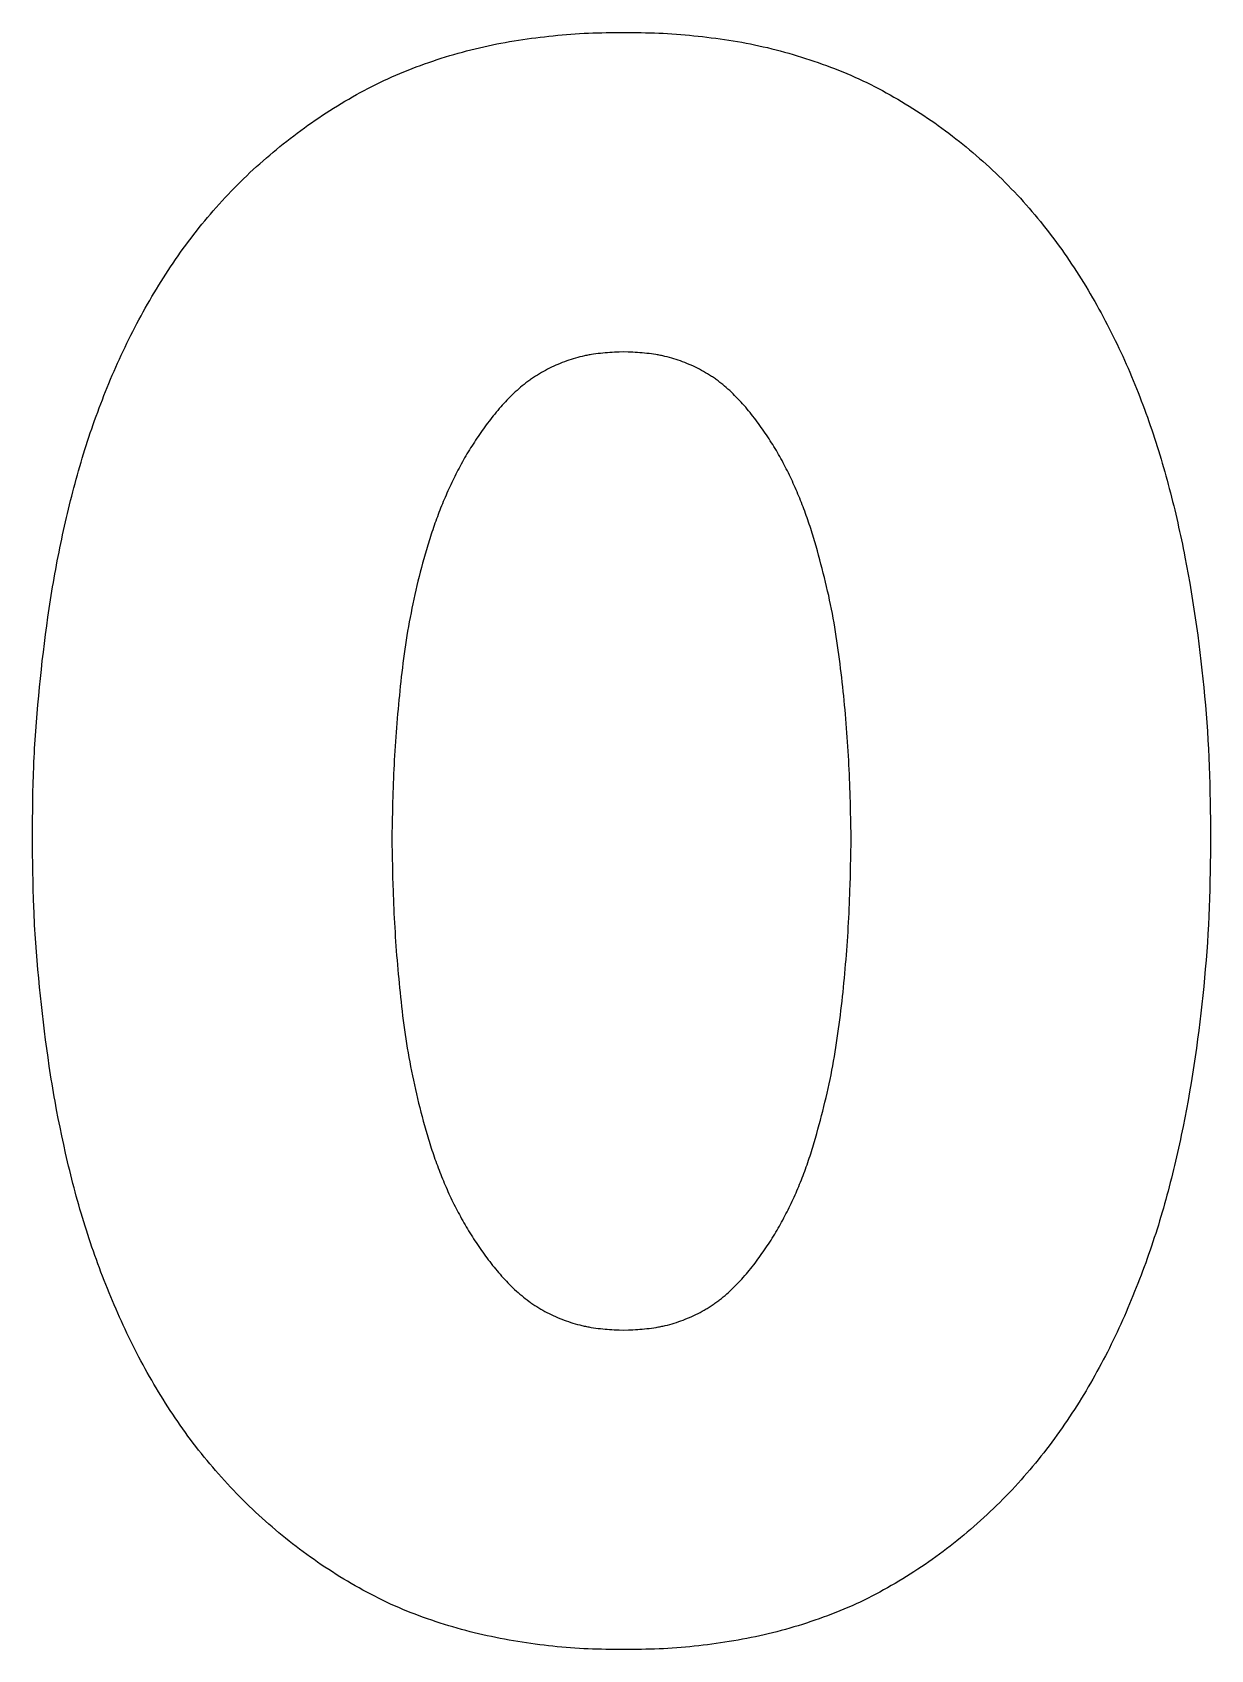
# Model space of a CAD drawing. Extents: x 4 to 389, y 10 to 269.
# Drawn here: x 148.64 to 152.52, y 203.7 to 209.03 of the extents above; entities that cross this region are included whole.
import ezdxf

# ---------------------------------------------------------------- set-up
doc = ezdxf.new("R2010")
doc.units = 0
doc.layers.add('ENGRAVE', color=5, linetype='CONTINUOUS')

msp = doc.modelspace()

# ---------------------------------------------------------------- linework, layer by layer
at = {"layer": 'ENGRAVE'}
for points in [[(150.5893, 203.7005), (150.5601, 203.7009), (150.5309, 203.7013), (150.5163, 203.7016), (150.5017, 203.702), (150.4871, 203.7025), (150.4726, 203.703), (150.458, 203.7037), (150.4434, 203.7045), (150.4288, 203.7054), (150.4143, 203.7064), (150.3997, 203.7076), (150.3852, 203.7088), (150.3706, 203.7102), (150.3561, 203.7117), (150.3416, 203.7133), (150.3271, 203.715), (150.3126, 203.7168), (150.2981, 203.7187), (150.2837, 203.7207), (150.2692, 203.7229), (150.2548, 203.7251), (150.2404, 203.7274), (150.226, 203.7298), (150.2116, 203.7323), (150.1972, 203.7349), (150.1829, 203.7376), (150.1686, 203.7404), (150.1543, 203.7433), (150.14, 203.7463), (150.1257, 203.7495), (150.1115, 203.7527), (150.0973, 203.7561), (150.0831, 203.7597), (150.069, 203.7634), (150.0549, 203.7672), (150.0409, 203.7711), (150.0268, 203.7752), (150.0128, 203.7794), (149.9989, 203.7837), (149.985, 203.7881), (149.9711, 203.7926), (149.9572, 203.7972), (149.9434, 203.802), (149.9297, 203.8068), (149.9159, 203.8118), (149.9023, 203.817), (149.8887, 203.8222), (149.8751, 203.8277), (149.8616, 203.8333), (149.8482, 203.839), (149.8348, 203.8449), (149.8215, 203.8509), (149.8083, 203.857), (149.7951, 203.8633), (149.782, 203.8697), (149.769, 203.8763), (149.756, 203.883), (149.7431, 203.8898), (149.7302, 203.8968), (149.7175, 203.9038), (149.7047, 203.911), (149.6921, 203.9183), (149.6795, 203.9257), (149.667, 203.9332), (149.6545, 203.9408), (149.6421, 203.9486), (149.6298, 203.9564), (149.6175, 203.9643), (149.6053, 203.9724), (149.5932, 203.9805), (149.5812, 203.9888), (149.5692, 203.9971), (149.5572, 204.0055), (149.5454, 204.0141), (149.5336, 204.0227), (149.5219, 204.0315), (149.5103, 204.0403), (149.4987, 204.0492), (149.4872, 204.0583), (149.4758, 204.0674), (149.4645, 204.0766), (149.4533, 204.0859), (149.4421, 204.0953), (149.431, 204.1048), (149.4199, 204.1144), (149.409, 204.124), (149.3981, 204.1338), (149.3873, 204.1436), (149.3766, 204.1536), (149.366, 204.1636), (149.3555, 204.1737), (149.345, 204.1839), (149.3346, 204.1941), (149.3243, 204.2045), (149.3141, 204.2149), (149.3039, 204.2255), (149.2939, 204.2361), (149.2839, 204.2467), (149.2741, 204.2575), (149.2643, 204.2683), (149.2546, 204.2793), (149.245, 204.2903), (149.2354, 204.3013), (149.226, 204.3125), (149.2167, 204.3237), (149.2074, 204.335), (149.1983, 204.3464), (149.1892, 204.3579), (149.1803, 204.3694), (149.1714, 204.381), (149.1626, 204.3927), (149.154, 204.4044), (149.1454, 204.4162), (149.1369, 204.4281), (149.1285, 204.4401), (149.1201, 204.4521), (149.1119, 204.4641), (149.1038, 204.4763), (149.0957, 204.4884), (149.0878, 204.5007), (149.0799, 204.513), (149.0721, 204.5254), (149.0644, 204.5378), (149.0568, 204.5502), (149.0493, 204.5628), (149.0419, 204.5753), (149.0345, 204.588), (149.0273, 204.6006), (149.0201, 204.6134), (149.013, 204.6261), (149.006, 204.6389), (148.9991, 204.6518), (148.9923, 204.6647), (148.9856, 204.6777), (148.9789, 204.6907), (148.9723, 204.7037), (148.9659, 204.7168), (148.9595, 204.7299), (148.9531, 204.7431), (148.9469, 204.7563), (148.9408, 204.7695), (148.9347, 204.7828), (148.9287, 204.7961), (148.9227, 204.8095), (148.9169, 204.8228), (148.9111, 204.8362), (148.9054, 204.8497), (148.8998, 204.8632), (148.8942, 204.8767), (148.8887, 204.8902), (148.8833, 204.9038), (148.8779, 204.9173), (148.8727, 204.9309), (148.8674, 204.9446), (148.8623, 204.9583), (148.8572, 204.9719), (148.8522, 204.9857), (148.8473, 204.9994), (148.8424, 205.0132), (148.8376, 205.027), (148.8329, 205.0408), (148.8283, 205.0546), (148.8237, 205.0685), (148.8192, 205.0824), (148.8148, 205.0963), (148.8105, 205.1102), (148.8062, 205.1242), (148.802, 205.1382), (148.7979, 205.1522), (148.7939, 205.1662), (148.79, 205.1803), (148.7861, 205.1944), (148.7823, 205.2085), (148.7786, 205.2226), (148.7749, 205.2367), (148.7713, 205.2509), (148.7678, 205.265), (148.7643, 205.2792), (148.7609, 205.2934), (148.7575, 205.3076), (148.7542, 205.3218), (148.751, 205.3361), (148.7446, 205.3646), (148.7385, 205.3932), (148.7326, 205.4218), (148.7269, 205.4504), (148.7214, 205.4791), (148.7187, 205.4934), (148.7161, 205.5078), (148.7135, 205.5222), (148.711, 205.5365), (148.7086, 205.5509), (148.7062, 205.5653), (148.7038, 205.5797), (148.7015, 205.5941), (148.6993, 205.6086), (148.6971, 205.623), (148.6929, 205.6519), (148.6888, 205.6808), (148.685, 205.7097), (148.6813, 205.7387), (148.6778, 205.7677), (148.6745, 205.7967), (148.6713, 205.8257), (148.6682, 205.8548), (148.6652, 205.8838), (148.6624, 205.9129), (148.6597, 205.942), (148.6572, 205.9711), (148.6548, 206.0002), (148.6527, 206.0293), (148.6507, 206.0584), (148.6498, 206.073), (148.6489, 206.0875), (148.6482, 206.1021), (148.6474, 206.1167), (148.6468, 206.1313), (148.6461, 206.1458), (148.6451, 206.175), (148.6442, 206.2042), (148.6435, 206.2334), (148.6429, 206.2626), (148.6424, 206.2918), (148.642, 206.321), (148.6413, 206.3794), (148.642, 206.4374), (148.6424, 206.4664), (148.6429, 206.4955), (148.6434, 206.5245), (148.6441, 206.5535), (148.645, 206.5825), (148.6461, 206.6115), (148.6467, 206.626), (148.6473, 206.6405), (148.6481, 206.655), (148.6489, 206.6694), (148.6497, 206.6839), (148.6506, 206.6984), (148.6525, 206.7274), (148.6547, 206.7563), (148.657, 206.7852), (148.6596, 206.8141), (148.6622, 206.843), (148.665, 206.8719), (148.668, 206.9008), (148.671, 206.9297), (148.6742, 206.9585), (148.6776, 206.9874), (148.681, 207.0162), (148.6847, 207.045), (148.6885, 207.0737), (148.6925, 207.1025), (148.6967, 207.1312), (148.6989, 207.1455), (148.7011, 207.1599), (148.7034, 207.1742), (148.7057, 207.1885), (148.7081, 207.2028), (148.7106, 207.2171), (148.7131, 207.2314), (148.7156, 207.2457), (148.7183, 207.26), (148.7209, 207.2743), (148.7236, 207.2885), (148.7264, 207.3028), (148.7292, 207.317), (148.7321, 207.3312), (148.7351, 207.3454), (148.7381, 207.3596), (148.7411, 207.3738), (148.7442, 207.388), (148.7473, 207.4022), (148.7505, 207.4163), (148.7538, 207.4305), (148.7571, 207.4446), (148.7604, 207.4587), (148.7639, 207.4728), (148.7674, 207.4869), (148.7709, 207.501), (148.7745, 207.5151), (148.7782, 207.5291), (148.7819, 207.5431), (148.7857, 207.5571), (148.7896, 207.5711), (148.7935, 207.5851), (148.7975, 207.599), (148.8016, 207.613), (148.8058, 207.6269), (148.81, 207.6407), (148.8143, 207.6546), (148.8187, 207.6684), (148.8231, 207.6822), (148.8277, 207.696), (148.8323, 207.7098), (148.837, 207.7235), (148.8417, 207.7372), (148.8466, 207.7509), (148.8515, 207.7646), (148.8565, 207.7782), (148.8615, 207.7918), (148.8667, 207.8054), (148.8719, 207.8189), (148.8772, 207.8325), (148.8826, 207.8459), (148.888, 207.8594), (148.8935, 207.8728), (148.8991, 207.8862), (148.9048, 207.8996), (148.9106, 207.9129), (148.9164, 207.9262), (148.9223, 207.9394), (148.9283, 207.9527), (148.9344, 207.9658), (148.9405, 207.979), (148.9468, 207.9921), (148.9531, 208.0052), (148.9595, 208.0182), (148.9659, 208.0312), (148.9725, 208.0441), (148.9791, 208.057), (148.9858, 208.0699), (148.9926, 208.0827), (148.9995, 208.0955), (149.0065, 208.1083), (149.0135, 208.121), (149.0207, 208.1336), (149.0279, 208.1462), (149.0352, 208.1587), (149.0426, 208.1712), (149.05, 208.1837), (149.0576, 208.1961), (149.0653, 208.2084), (149.073, 208.2207), (149.0808, 208.2329), (149.0887, 208.2451), (149.0968, 208.2572), (149.1049, 208.2692), (149.1131, 208.2812), (149.1213, 208.2931), (149.1297, 208.305), (149.1382, 208.3168), (149.1468, 208.3285), (149.1554, 208.3401), (149.1642, 208.3517), (149.173, 208.3632), (149.1819, 208.3747), (149.191, 208.3861), (149.2001, 208.3974), (149.2093, 208.4086), (149.2186, 208.4197), (149.228, 208.4308), (149.2375, 208.4418), (149.2471, 208.4527), (149.2568, 208.4635), (149.2665, 208.4742), (149.2764, 208.4849), (149.2863, 208.4955), (149.2964, 208.506), (149.3065, 208.5164), (149.3167, 208.5267), (149.327, 208.537), (149.3373, 208.5471), (149.3478, 208.5572), (149.3583, 208.5672), (149.369, 208.5771), (149.3797, 208.5869), (149.3904, 208.5966), (149.4013, 208.6062), (149.4122, 208.6158), (149.4233, 208.6252), (149.4343, 208.6346), (149.4455, 208.6439), (149.4567, 208.6531), (149.4681, 208.6622), (149.4795, 208.6712), (149.4909, 208.6801), (149.5024, 208.6889), (149.514, 208.6976), (149.5257, 208.7063), (149.5374, 208.7148), (149.5492, 208.7233), (149.5611, 208.7316), (149.5731, 208.7399), (149.5851, 208.7481), (149.5971, 208.7561), (149.6093, 208.7641), (149.6215, 208.772), (149.6338, 208.7797), (149.6461, 208.7874), (149.6585, 208.7949), (149.6709, 208.8024), (149.6835, 208.8097), (149.6961, 208.817), (149.7087, 208.8241), (149.7214, 208.8311), (149.7342, 208.838), (149.747, 208.8447), (149.7599, 208.8514), (149.7729, 208.8579), (149.786, 208.8642), (149.7991, 208.8704), (149.8122, 208.8765), (149.8255, 208.8825), (149.8388, 208.8883), (149.8521, 208.8939), (149.8656, 208.8995), (149.879, 208.9049), (149.8925, 208.9102), (149.9061, 208.9154), (149.9197, 208.9204), (149.9333, 208.9254), (149.947, 208.9302), (149.9608, 208.9349), (149.9745, 208.9395), (149.9883, 208.944), (150.0022, 208.9483), (150.0161, 208.9526), (150.03, 208.9567), (150.0439, 208.9607), (150.0579, 208.9646), (150.0719, 208.9683), (150.086, 208.972), (150.1, 208.9755), (150.1142, 208.9789), (150.1283, 208.9821), (150.1425, 208.9853), (150.1567, 208.9883), (150.1709, 208.9911), (150.1851, 208.9939), (150.1994, 208.9965), (150.2137, 208.999), (150.228, 209.0014), (150.2423, 209.0037), (150.2567, 209.0059), (150.2711, 209.0079), (150.2854, 209.0099), (150.2998, 209.0117), (150.3142, 209.0135), (150.3286, 209.0152), (150.3431, 209.0168), (150.3575, 209.0183), (150.372, 209.0198), (150.3864, 209.0211), (150.4009, 209.0224), (150.4153, 209.0235), (150.4298, 209.0245), (150.4443, 209.0255), (150.4588, 209.0263), (150.4733, 209.0269), (150.4878, 209.0275), (150.5023, 209.028), (150.5168, 209.0283), (150.5313, 209.0286), (150.5603, 209.0291), (150.5893, 209.0294), (150.6183, 209.0291), (150.6472, 209.0286), (150.6617, 209.0283), (150.6761, 209.028), (150.6906, 209.0275), (150.7051, 209.0269), (150.7195, 209.0263), (150.734, 209.0255), (150.7484, 209.0246), (150.7628, 209.0235), (150.7773, 209.0224), (150.7917, 209.0212), (150.8061, 209.0198), (150.8205, 209.0184), (150.8349, 209.0169), (150.8493, 209.0153), (150.8636, 209.0136), (150.878, 209.0119), (150.8924, 209.01), (150.9067, 209.0081), (150.921, 209.006), (150.9353, 209.0039), (150.9496, 209.0016), (150.9639, 208.9992), (150.9782, 208.9967), (150.9924, 208.9941), (151.0066, 208.9913), (151.0208, 208.9884), (151.0349, 208.9854), (151.0491, 208.9822), (151.0632, 208.979), (151.0772, 208.9756), (151.0913, 208.972), (151.1053, 208.9684), (151.1192, 208.9646), (151.1332, 208.9607), (151.1471, 208.9567), (151.1609, 208.9525), (151.1748, 208.9482), (151.1886, 208.9438), (151.2023, 208.9393), (151.216, 208.9347), (151.2297, 208.93), (151.2433, 208.9251), (151.2569, 208.9201), (151.2705, 208.915), (151.284, 208.9098), (151.2974, 208.9045), (151.3109, 208.8991), (151.3242, 208.8936), (151.3376, 208.8879), (151.3508, 208.8821), (151.364, 208.8762), (151.3772, 208.8701), (151.3902, 208.8639), (151.4032, 208.8575), (151.4161, 208.851), (151.429, 208.8443), (151.4417, 208.8375), (151.4544, 208.8305), (151.4671, 208.8235), (151.4796, 208.8163), (151.4922, 208.809), (151.5046, 208.8017), (151.517, 208.7942), (151.5294, 208.7866), (151.5416, 208.7789), (151.5538, 208.7712), (151.566, 208.7633), (151.5781, 208.7553), (151.5901, 208.7472), (151.602, 208.739), (151.6139, 208.7308), (151.6257, 208.7224), (151.6375, 208.7139), (151.6491, 208.7053), (151.6607, 208.6967), (151.6722, 208.6879), (151.6837, 208.679), (151.6951, 208.6701), (151.7064, 208.661), (151.7176, 208.6519), (151.7287, 208.6426), (151.7398, 208.6333), (151.7508, 208.6239), (151.7617, 208.6143), (151.7725, 208.6047), (151.7833, 208.595), (151.7939, 208.5852), (151.8045, 208.5754), (151.815, 208.5654), (151.8254, 208.5553), (151.8358, 208.5452), (151.846, 208.535), (151.8562, 208.5247), (151.8663, 208.5143), (151.8763, 208.5038), (151.8862, 208.4933), (151.896, 208.4826), (151.9058, 208.4719), (151.9154, 208.4611), (151.925, 208.4502), (151.9344, 208.4393), (151.9438, 208.4282), (151.953, 208.4171), (151.9622, 208.4059), (151.9713, 208.3946), (151.9803, 208.3833), (151.9891, 208.3718), (151.9979, 208.3603), (152.0066, 208.3488), (152.0152, 208.3371), (152.0237, 208.3254), (152.0322, 208.3136), (152.0405, 208.3018), (152.0487, 208.2899), (152.0569, 208.2779), (152.065, 208.2659), (152.0729, 208.2538), (152.0808, 208.2417), (152.0886, 208.2295), (152.0963, 208.2172), (152.104, 208.2049), (152.1115, 208.1926), (152.119, 208.1802), (152.1264, 208.1677), (152.1337, 208.1552), (152.1409, 208.1426), (152.148, 208.13), (152.155, 208.1174), (152.162, 208.1047), (152.1689, 208.092), (152.1757, 208.0792), (152.1824, 208.0664), (152.189, 208.0535), (152.1956, 208.0406), (152.202, 208.0276), (152.2084, 208.0146), (152.2147, 208.0016), (152.2209, 207.9885), (152.2271, 207.9754), (152.2331, 207.9623), (152.2391, 207.9491), (152.245, 207.9359), (152.2508, 207.9226), (152.2566, 207.9093), (152.2622, 207.896), (152.2678, 207.8827), (152.2733, 207.8693), (152.2787, 207.8559), (152.2841, 207.8424), (152.2894, 207.8289), (152.2945, 207.8154), (152.2997, 207.8019), (152.3047, 207.7883), (152.3097, 207.7747), (152.3146, 207.7611), (152.3194, 207.7474), (152.3241, 207.7338), (152.3288, 207.7201), (152.3334, 207.7063), (152.3379, 207.6926), (152.3424, 207.6788), (152.3467, 207.665), (152.3511, 207.6512), (152.3553, 207.6374), (152.3595, 207.6235), (152.3636, 207.6096), (152.3676, 207.5957), (152.3716, 207.5818), (152.3755, 207.5679), (152.3793, 207.5539), (152.3831, 207.5399), (152.3868, 207.526), (152.3905, 207.512), (152.3941, 207.4979), (152.3976, 207.4839), (152.4011, 207.4698), (152.4045, 207.4558), (152.4078, 207.4417), (152.4111, 207.4276), (152.4144, 207.4135), (152.4175, 207.3994), (152.4207, 207.3852), (152.4237, 207.3711), (152.4267, 207.3569), (152.4297, 207.3428), (152.4326, 207.3286), (152.4354, 207.3144), (152.4382, 207.3002), (152.4437, 207.2718), (152.4489, 207.2433), (152.454, 207.2148), (152.4588, 207.1863), (152.4635, 207.1577), (152.4679, 207.1291), (152.4722, 207.1005), (152.4764, 207.0718), (152.4803, 207.0432), (152.4841, 207.0145), (152.4877, 206.9858), (152.4911, 206.957), (152.4944, 206.9283), (152.4974, 206.8995), (152.5003, 206.8707), (152.5031, 206.8419), (152.5056, 206.813), (152.508, 206.7842), (152.5102, 206.7553), (152.5121, 206.7264), (152.5139, 206.6976), (152.5155, 206.6687), (152.5169, 206.6397), (152.5181, 206.6108), (152.5191, 206.5819), (152.5199, 206.553), (152.5206, 206.5241), (152.5212, 206.4951), (152.5217, 206.4662), (152.5222, 206.4372), (152.5229, 206.3794), (152.5222, 206.3211), (152.5217, 206.292), (152.5212, 206.2629), (152.5206, 206.2338), (152.5199, 206.2047), (152.519, 206.1756), (152.518, 206.1465), (152.5168, 206.1174), (152.5154, 206.0883), (152.5138, 206.0592), (152.512, 206.0302), (152.51, 206.0011), (152.5078, 205.9721), (152.5054, 205.9431), (152.5029, 205.9141), (152.5001, 205.8851), (152.4972, 205.8561), (152.4941, 205.8271), (152.4908, 205.7982), (152.4874, 205.7693), (152.4838, 205.7404), (152.48, 205.7115), (152.476, 205.6827), (152.4719, 205.6539), (152.4675, 205.6251), (152.463, 205.5963), (152.4584, 205.5676), (152.4535, 205.5388), (152.4485, 205.5102), (152.4432, 205.4815), (152.4378, 205.4529), (152.4321, 205.4243), (152.4292, 205.4101), (152.4263, 205.3958), (152.4233, 205.3816), (152.4202, 205.3673), (152.4171, 205.3531), (152.4139, 205.3389), (152.4107, 205.3247), (152.4074, 205.3105), (152.4041, 205.2963), (152.4007, 205.2822), (152.3972, 205.268), (152.3937, 205.2539), (152.3901, 205.2398), (152.3864, 205.2257), (152.3827, 205.2116), (152.3789, 205.1976), (152.3751, 205.1835), (152.3712, 205.1695), (152.3672, 205.1555), (152.3631, 205.1415), (152.359, 205.1275), (152.3548, 205.1136), (152.3506, 205.0997), (152.3462, 205.0858), (152.3418, 205.0719), (152.3373, 205.0581), (152.3328, 205.0442), (152.3281, 205.0304), (152.3234, 205.0166), (152.3187, 205.0029), (152.3138, 204.9891), (152.3089, 204.9754), (152.3039, 204.9617), (152.2989, 204.9481), (152.2938, 204.9345), (152.2886, 204.9208), (152.2833, 204.9073), (152.278, 204.8937), (152.2726, 204.8802), (152.2671, 204.8667), (152.2616, 204.8532), (152.256, 204.8398), (152.2503, 204.8264), (152.2446, 204.813), (152.2387, 204.7996), (152.2328, 204.7863), (152.2268, 204.7731), (152.2208, 204.7598), (152.2146, 204.7466), (152.2084, 204.7335), (152.2021, 204.7203), (152.1957, 204.7073), (152.1892, 204.6942), (152.1826, 204.6812), (152.176, 204.6683), (152.1692, 204.6554), (152.1624, 204.6425), (152.1555, 204.6297), (152.1485, 204.6169), (152.1414, 204.6042), (152.1343, 204.5915), (152.127, 204.5789), (152.1197, 204.5663), (152.1123, 204.5537), (152.1048, 204.5413), (152.0972, 204.5288), (152.0895, 204.5164), (152.0818, 204.5041), (152.0739, 204.4918), (152.066, 204.4796), (152.058, 204.4674), (152.0499, 204.4553), (152.0417, 204.4433), (152.0334, 204.4313), (152.0251, 204.4193), (152.0166, 204.4075), (152.0081, 204.3957), (151.9995, 204.3839), (151.9908, 204.3723), (151.9819, 204.3607), (151.973, 204.3492), (151.964, 204.3377), (151.9549, 204.3264), (151.9457, 204.3151), (151.9364, 204.3039), (151.927, 204.2927), (151.9176, 204.2817), (151.908, 204.2707), (151.8983, 204.2598), (151.8886, 204.249), (151.8787, 204.2382), (151.8688, 204.2276), (151.8588, 204.217), (151.8487, 204.2065), (151.8385, 204.1961), (151.8282, 204.1858), (151.8179, 204.1755), (151.8074, 204.1654), (151.7969, 204.1553), (151.7863, 204.1453), (151.7756, 204.1354), (151.7649, 204.1255), (151.754, 204.1158), (151.7431, 204.1062), (151.7321, 204.0966), (151.721, 204.0872), (151.7099, 204.0778), (151.6987, 204.0685), (151.6873, 204.0594), (151.6759, 204.0503), (151.6645, 204.0413), (151.6529, 204.0324), (151.6413, 204.0237), (151.6296, 204.015), (151.6178, 204.0065), (151.6059, 203.998), (151.594, 203.9896), (151.582, 203.9814), (151.5699, 203.9732), (151.5578, 203.9652), (151.5456, 203.9572), (151.5333, 203.9494), (151.521, 203.9416), (151.5086, 203.934), (151.4961, 203.9264), (151.4836, 203.919), (151.471, 203.9116), (151.4584, 203.9044), (151.4457, 203.8973), (151.4329, 203.8903), (151.4201, 203.8834), (151.4072, 203.8767), (151.3942, 203.8701), (151.3811, 203.8636), (151.368, 203.8573), (151.3548, 203.8512), (151.3415, 203.8452), (151.3282, 203.8393), (151.3148, 203.8336), (151.3013, 203.8281), (151.2878, 203.8226), (151.2743, 203.8173), (151.2607, 203.8122), (151.247, 203.8071), (151.2333, 203.8022), (151.2195, 203.7974), (151.2058, 203.7928), (151.1919, 203.7882), (151.1781, 203.7838), (151.1642, 203.7794), (151.1502, 203.7752), (151.1362, 203.7711), (151.1222, 203.7672), (151.1082, 203.7633), (151.0941, 203.7596), (151.08, 203.7561), (151.0658, 203.7526), (151.0517, 203.7493), (151.0374, 203.7462), (151.0232, 203.7432), (151.0089, 203.7402), (150.9946, 203.7374), (150.9803, 203.7347), (150.966, 203.7321), (150.9517, 203.7296), (150.9373, 203.7272), (150.9229, 203.7249), (150.9085, 203.7227), (150.8941, 203.7206), (150.8797, 203.7186), (150.8653, 203.7167), (150.8508, 203.7149), (150.8364, 203.7132), (150.8219, 203.7116), (150.8074, 203.7101), (150.7929, 203.7088), (150.7784, 203.7075), (150.7639, 203.7064), (150.7494, 203.7054), (150.7348, 203.7045), (150.7203, 203.7037), (150.7058, 203.703), (150.6912, 203.7025), (150.6767, 203.702), (150.6621, 203.7016), (150.6475, 203.7013), (150.6184, 203.7009)], [(150.5893, 204.7531), (150.6047, 204.7539), (150.62, 204.7547), (150.6277, 204.7551), (150.6354, 204.7556), (150.643, 204.7562), (150.6506, 204.7568), (150.6583, 204.7575), (150.6659, 204.7583), (150.6735, 204.7591), (150.6811, 204.7601), (150.6887, 204.7611), (150.6962, 204.7623), (150.7, 204.763), (150.7038, 204.7637), (150.7075, 204.7644), (150.7113, 204.7651), (150.715, 204.7659), (150.7188, 204.7667), (150.7225, 204.7675), (150.7262, 204.7684), (150.7337, 204.7702), (150.7411, 204.7722), (150.7485, 204.7743), (150.7558, 204.7765), (150.7632, 204.7788), (150.7705, 204.7813), (150.7777, 204.7838), (150.7849, 204.7865), (150.7921, 204.7893), (150.7992, 204.7922), (150.8063, 204.7952), (150.8133, 204.7983), (150.8203, 204.8015), (150.8273, 204.8048), (150.8342, 204.8082), (150.841, 204.8117), (150.8478, 204.8154), (150.8545, 204.8191), (150.8611, 204.823), (150.8644, 204.8249), (150.8677, 204.8269), (150.8709, 204.8289), (150.8742, 204.831), (150.8774, 204.8331), (150.8806, 204.8352), (150.8838, 204.8373), (150.8869, 204.8395), (150.8901, 204.8417), (150.8932, 204.8439), (150.8963, 204.8461), (150.8994, 204.8484), (150.9025, 204.8507), (150.9055, 204.853), (150.9085, 204.8554), (150.9115, 204.8578), (150.9175, 204.8626), (150.9234, 204.8676), (150.9291, 204.8726), (150.9349, 204.8777), (150.9405, 204.8829), (150.9461, 204.8882), (150.9516, 204.8935), (150.957, 204.899), (150.9624, 204.9045), (150.9677, 204.91), (150.973, 204.9156), (150.9782, 204.9213), (150.9833, 204.927), (150.9883, 204.9328), (150.9934, 204.9386), (150.9983, 204.9444), (151.0032, 204.9503), (151.008, 204.9563), (151.0128, 204.9623), (151.0176, 204.9683), (151.0222, 204.9744), (151.0269, 204.9805), (151.0315, 204.9866), (151.036, 204.9928), (151.0405, 204.999), (151.0449, 205.0053), (151.0493, 205.0115), (151.0536, 205.0179), (151.0579, 205.0242), (151.0622, 205.0306), (151.0664, 205.037), (151.0705, 205.0434), (151.0747, 205.0499), (151.0787, 205.0564), (151.0827, 205.0629), (151.0867, 205.0695), (151.0907, 205.0761), (151.0945, 205.0827), (151.0984, 205.0893), (151.1022, 205.096), (151.1059, 205.1027), (151.1096, 205.1094), (151.1133, 205.1161), (151.1169, 205.1228), (151.1205, 205.1296), (151.124, 205.1364), (151.1275, 205.1433), (151.131, 205.1501), (151.1344, 205.157), (151.1377, 205.1639), (151.141, 205.1708), (151.1443, 205.1777), (151.1475, 205.1847), (151.1507, 205.1916), (151.1539, 205.1986), (151.157, 205.2056), (151.16, 205.2127), (151.163, 205.2197), (151.166, 205.2268), (151.1689, 205.2339), (151.1718, 205.241), (151.1747, 205.2481), (151.1775, 205.2552), (151.1802, 205.2624), (151.1829, 205.2695), (151.1856, 205.2767), (151.1883, 205.2839), (151.1909, 205.2911), (151.1934, 205.2984), (151.1959, 205.3056), (151.1984, 205.3129), (151.2008, 205.3201), (151.2032, 205.3274), (151.2056, 205.3347), (151.2079, 205.342), (151.2101, 205.3493), (151.2124, 205.3567), (151.2146, 205.364), (151.2168, 205.3713), (151.221, 205.3861), (151.2252, 205.4008), (151.2293, 205.4156), (151.2333, 205.4304), (151.2372, 205.4452), (151.2411, 205.46), (151.2449, 205.4749), (151.2487, 205.4897), (151.2524, 205.5046), (151.256, 205.5195), (151.2595, 205.5344), (151.2629, 205.5494), (151.2662, 205.5643), (151.2694, 205.5793), (151.2724, 205.5943), (151.2754, 205.6094), (151.2782, 205.6244), (151.2809, 205.6395), (151.2835, 205.6546), (151.286, 205.6698), (151.2885, 205.6849), (151.2908, 205.7), (151.293, 205.7152), (151.2952, 205.7304), (151.2973, 205.7456), (151.2993, 205.7607), (151.3013, 205.7759), (151.3032, 205.7912), (151.305, 205.8064), (151.3068, 205.8216), (151.3085, 205.8368), (151.3101, 205.8521), (151.3118, 205.8673), (151.3133, 205.8825), (151.3149, 205.8978), (151.3163, 205.9131), (151.3178, 205.9283), (151.3192, 205.9436), (151.3205, 205.9589), (151.3218, 205.9741), (151.323, 205.9894), (151.3242, 206.0047), (151.3253, 206.02), (151.3264, 206.0353), (151.3274, 206.0506), (151.3284, 206.0659), (151.3293, 206.0812), (151.3302, 206.0965), (151.331, 206.1118), (151.3317, 206.1271), (151.3324, 206.1424), (151.3331, 206.1577), (151.3337, 206.173), (151.3342, 206.1883), (151.3347, 206.2036), (151.3352, 206.2189), (151.3361, 206.2496), (151.3368, 206.2802), (151.3375, 206.3109), (151.3387, 206.3722), (151.3375, 206.433), (151.3368, 206.4634), (151.336, 206.4938), (151.3356, 206.5091), (151.3351, 206.5243), (151.3346, 206.5395), (151.3341, 206.5547), (151.3335, 206.5699), (151.3329, 206.5851), (151.3322, 206.6003), (151.3315, 206.6155), (151.3307, 206.6306), (151.3299, 206.6458), (151.329, 206.661), (151.328, 206.6762), (151.327, 206.6914), (151.326, 206.7066), (151.3249, 206.7217), (151.3237, 206.7369), (151.3225, 206.7521), (151.3212, 206.7672), (151.3199, 206.7824), (151.3185, 206.7976), (151.3171, 206.8127), (151.3157, 206.8278), (151.3141, 206.843), (151.3126, 206.8581), (151.311, 206.8733), (151.3093, 206.8884), (151.3076, 206.9035), (151.3059, 206.9186), (151.3041, 206.9337), (151.3022, 206.9488), (151.3003, 206.9639), (151.2983, 206.979), (151.2963, 206.9941), (151.2941, 207.0091), (151.2919, 207.0242), (151.2897, 207.0392), (151.2873, 207.0543), (151.2848, 207.0693), (151.2823, 207.0843), (151.2796, 207.0993), (151.2768, 207.1142), (151.274, 207.1292), (151.271, 207.1441), (151.2678, 207.159), (151.2646, 207.1738), (151.2612, 207.1887), (151.2578, 207.2035), (151.2542, 207.2183), (151.2506, 207.233), (151.2468, 207.2478), (151.243, 207.2625), (151.2392, 207.2772), (151.2353, 207.2919), (151.2313, 207.3066), (151.2273, 207.3213), (151.2232, 207.336), (151.2189, 207.3506), (151.2146, 207.3652), (151.2124, 207.3724), (151.2102, 207.3797), (151.2079, 207.387), (151.2056, 207.3942), (151.2032, 207.4014), (151.2008, 207.4087), (151.1984, 207.4159), (151.196, 207.4231), (151.1935, 207.4303), (151.1909, 207.4374), (151.1883, 207.4446), (151.1857, 207.4517), (151.1831, 207.4589), (151.1804, 207.466), (151.1776, 207.4731), (151.1748, 207.4802), (151.172, 207.4872), (151.1692, 207.4943), (151.1663, 207.5013), (151.1634, 207.5083), (151.1604, 207.5154), (151.1574, 207.5223), (151.1543, 207.5293), (151.1512, 207.5363), (151.1481, 207.5432), (151.1449, 207.5501), (151.1417, 207.557), (151.1385, 207.5639), (151.1352, 207.5708), (151.1319, 207.5776), (151.1285, 207.5844), (151.1251, 207.5912), (151.1216, 207.598), (151.1181, 207.6047), (151.1145, 207.6115), (151.1109, 207.6182), (151.1073, 207.6249), (151.1036, 207.6315), (151.0998, 207.6381), (151.096, 207.6447), (151.0922, 207.6513), (151.0883, 207.6578), (151.0844, 207.6644), (151.0804, 207.6709), (151.0764, 207.6773), (151.0723, 207.6837), (151.0682, 207.6901), (151.0641, 207.6965), (151.0599, 207.7029), (151.0556, 207.7092), (151.0513, 207.7155), (151.047, 207.7217), (151.0426, 207.7279), (151.0382, 207.7341), (151.0337, 207.7403), (151.0292, 207.7464), (151.0246, 207.7525), (151.02, 207.7585), (151.0153, 207.7645), (151.0106, 207.7705), (151.0058, 207.7764), (151.001, 207.7823), (150.9961, 207.7881), (150.9912, 207.7939), (150.9862, 207.7997), (150.9811, 207.8054), (150.976, 207.811), (150.9708, 207.8166), (150.9656, 207.8222), (150.9603, 207.8277), (150.9549, 207.8331), (150.9495, 207.8385), (150.944, 207.8437), (150.9385, 207.849), (150.9328, 207.8541), (150.9271, 207.8591), (150.9213, 207.8641), (150.9155, 207.869), (150.9096, 207.8737), (150.9066, 207.8761), (150.9036, 207.8784), (150.9005, 207.8807), (150.8975, 207.883), (150.8944, 207.8852), (150.8913, 207.8874), (150.8882, 207.8896), (150.885, 207.8918), (150.8819, 207.8939), (150.8787, 207.896), (150.8755, 207.8981), (150.8723, 207.9001), (150.8691, 207.9021), (150.8658, 207.9041), (150.8593, 207.908), (150.8527, 207.9118), (150.846, 207.9155), (150.8393, 207.9191), (150.8325, 207.9226), (150.8257, 207.9259), (150.8188, 207.9292), (150.8118, 207.9324), (150.8048, 207.9354), (150.7978, 207.9384), (150.7907, 207.9412), (150.7835, 207.944), (150.7764, 207.9466), (150.7692, 207.9491), (150.7619, 207.9515), (150.7547, 207.9538), (150.7474, 207.956), (150.74, 207.958), (150.7327, 207.96), (150.7253, 207.9618), (150.7216, 207.9626), (150.7178, 207.9635), (150.7141, 207.9642), (150.7104, 207.965), (150.7067, 207.9657), (150.7029, 207.9664), (150.6992, 207.9671), (150.6954, 207.9677), (150.6879, 207.9689), (150.6804, 207.9699), (150.6729, 207.9709), (150.6653, 207.9717), (150.6578, 207.9725), (150.6502, 207.9732), (150.6426, 207.9738), (150.635, 207.9743), (150.6274, 207.9748), (150.6198, 207.9753), (150.6046, 207.9761), (150.5893, 207.9768), (150.574, 207.9761), (150.5587, 207.9752), (150.5511, 207.9748), (150.5434, 207.9743), (150.5358, 207.9737), (150.5282, 207.9731), (150.5206, 207.9724), (150.513, 207.9717), (150.5054, 207.9708), (150.4979, 207.9699), (150.4903, 207.9688), (150.4828, 207.9676), (150.479, 207.967), (150.4753, 207.9664), (150.4715, 207.9657), (150.4678, 207.9649), (150.464, 207.9642), (150.4603, 207.9634), (150.4528, 207.9617), (150.4454, 207.9599), (150.438, 207.958), (150.4306, 207.9559), (150.4233, 207.9538), (150.416, 207.9515), (150.4087, 207.9491), (150.4015, 207.9466), (150.3943, 207.944), (150.3871, 207.9412), (150.38, 207.9384), (150.3729, 207.9355), (150.3659, 207.9324), (150.3589, 207.9293), (150.352, 207.926), (150.3451, 207.9227), (150.3383, 207.9192), (150.3315, 207.9156), (150.3248, 207.912), (150.3181, 207.9082), (150.3115, 207.9043), (150.305, 207.9003), (150.2985, 207.8962), (150.2922, 207.892), (150.2858, 207.8877), (150.2827, 207.8855), (150.2796, 207.8833), (150.2734, 207.8788), (150.2673, 207.8742), (150.2613, 207.8695), (150.2553, 207.8647), (150.2495, 207.8598), (150.2437, 207.8549), (150.2379, 207.8498), (150.2323, 207.8446), (150.2267, 207.8394), (150.2211, 207.8341), (150.2157, 207.8288), (150.2103, 207.8233), (150.2049, 207.8179), (150.1997, 207.8123), (150.1945, 207.8067), (150.1894, 207.801), (150.1843, 207.7953), (150.1793, 207.7895), (150.1743, 207.7837), (150.1694, 207.7779), (150.1646, 207.7719), (150.1598, 207.766), (150.1551, 207.76), (150.1504, 207.754), (150.1457, 207.7479), (150.1411, 207.7418), (150.1366, 207.7357), (150.1321, 207.7295), (150.1276, 207.7233), (150.1232, 207.7171), (150.1188, 207.7108), (150.1144, 207.7046), (150.1101, 207.6982), (150.1058, 207.6919), (150.1016, 207.6856), (150.0974, 207.6792), (150.0932, 207.6728), (150.0891, 207.6663), (150.085, 207.6599), (150.081, 207.6534), (150.077, 207.6469), (150.0731, 207.6403), (150.0692, 207.6337), (150.0654, 207.6271), (150.0616, 207.6205), (150.0579, 207.6138), (150.0542, 207.6071), (150.0505, 207.6004), (150.0469, 207.5937), (150.0434, 207.5869), (150.0398, 207.5802), (150.0364, 207.5734), (150.0329, 207.5665), (150.0296, 207.5597), (150.0262, 207.5528), (150.0229, 207.5459), (150.0197, 207.539), (150.0165, 207.5321), (150.0133, 207.5251), (150.0101, 207.5182), (150.007, 207.5112), (150.004, 207.5042), (150.001, 207.4972), (149.998, 207.4901), (149.995, 207.4831), (149.9921, 207.476), (149.9893, 207.4689), (149.9864, 207.4618), (149.9836, 207.4547), (149.9809, 207.4476), (149.9782, 207.4405), (149.9755, 207.4333), (149.9728, 207.4262), (149.9702, 207.419), (149.9676, 207.4118), (149.9651, 207.4046), (149.9626, 207.3974), (149.9601, 207.3901), (149.9577, 207.3829), (149.9553, 207.3756), (149.9529, 207.3684), (149.9506, 207.3611), (149.9483, 207.3538), (149.946, 207.3465), (149.9438, 207.3392), (149.9394, 207.3246), (149.9351, 207.3099), (149.931, 207.2952), (149.9269, 207.2805), (149.923, 207.2658), (149.9191, 207.251), (149.9154, 207.2362), (149.9117, 207.2213), (149.9082, 207.2065), (149.9047, 207.1916), (149.9013, 207.1767), (149.8981, 207.1618), (149.8949, 207.1469), (149.8918, 207.1319), (149.8887, 207.1169), (149.8858, 207.1019), (149.883, 207.0869), (149.8803, 207.0719), (149.8776, 207.0568), (149.8751, 207.0418), (149.8727, 207.0267), (149.8704, 207.0116), (149.8682, 206.9965), (149.8661, 206.9814), (149.8641, 206.9662), (149.8622, 206.9511), (149.8603, 206.9359), (149.8585, 206.9207), (149.8568, 206.9056), (149.8551, 206.8904), (149.8535, 206.8752), (149.8519, 206.86), (149.8503, 206.8448), (149.8488, 206.8296), (149.8474, 206.8144), (149.8459, 206.7992), (149.8446, 206.784), (149.8432, 206.7688), (149.842, 206.7535), (149.8407, 206.7383), (149.8395, 206.7231), (149.8384, 206.7079), (149.8373, 206.6926), (149.8363, 206.6774), (149.8353, 206.6621), (149.8344, 206.6469), (149.8336, 206.6317), (149.8328, 206.6164), (149.832, 206.6012), (149.8313, 206.5859), (149.8307, 206.5706), (149.8301, 206.5554), (149.8296, 206.5401), (149.8291, 206.5249), (149.8286, 206.5096), (149.8282, 206.4943), (149.8274, 206.4638), (149.8268, 206.4332), (149.8255, 206.3722), (149.8267, 206.3106), (149.8274, 206.2799), (149.8281, 206.2491), (149.829, 206.2183), (149.8295, 206.203), (149.83, 206.1876), (149.8306, 206.1722), (149.8312, 206.1568), (149.8318, 206.1415), (149.8326, 206.1261), (149.8333, 206.1107), (149.8341, 206.0954), (149.835, 206.08), (149.836, 206.0647), (149.837, 206.0493), (149.838, 206.034), (149.8391, 206.0186), (149.8402, 206.0033), (149.8414, 205.9879), (149.8427, 205.9726), (149.844, 205.9573), (149.8453, 205.9419), (149.8467, 205.9266), (149.8481, 205.9113), (149.8496, 205.896), (149.8511, 205.8807), (149.8527, 205.8654), (149.8543, 205.8501), (149.856, 205.8348), (149.8577, 205.8195), (149.8594, 205.8042), (149.8612, 205.7889), (149.8631, 205.7736), (149.8651, 205.7584), (149.8672, 205.7431), (149.8693, 205.7279), (149.8716, 205.7127), (149.8739, 205.6975), (149.8764, 205.6823), (149.879, 205.6671), (149.8817, 205.652), (149.8844, 205.6368), (149.8873, 205.6217), (149.8903, 205.6066), (149.8933, 205.5915), (149.8965, 205.5765), (149.8997, 205.5614), (149.903, 205.5464), (149.9065, 205.5314), (149.91, 205.5164), (149.9136, 205.5015), (149.9173, 205.4865), (149.9211, 205.4716), (149.925, 205.4567), (149.929, 205.4419), (149.9331, 205.4271), (149.9373, 205.4123), (149.9416, 205.3975), (149.9461, 205.3828), (149.9483, 205.3754), (149.9506, 205.3681), (149.953, 205.3607), (149.9553, 205.3534), (149.9577, 205.3461), (149.9602, 205.3388), (149.9626, 205.3315), (149.9651, 205.3242), (149.9677, 205.317), (149.9703, 205.3097), (149.9729, 205.3025), (149.9755, 205.2953), (149.9782, 205.2881), (149.981, 205.2809), (149.9837, 205.2737), (149.9866, 205.2665), (149.9894, 205.2594), (149.9923, 205.2523), (149.9952, 205.2451), (149.9982, 205.238), (150.0012, 205.231), (150.0043, 205.2239), (150.0074, 205.2169), (150.0105, 205.2098), (150.0137, 205.2028), (150.017, 205.1959), (150.0202, 205.1889), (150.0235, 205.1819), (150.0269, 205.175), (150.0303, 205.1681), (150.0338, 205.1612), (150.0372, 205.1544), (150.0408, 205.1475), (150.0444, 205.1407), (150.048, 205.1339), (150.0517, 205.1272), (150.0554, 205.1204), (150.0591, 205.1137), (150.0629, 205.107), (150.0668, 205.1004), (150.0707, 205.0937), (150.0746, 205.0871), (150.0786, 205.0806), (150.0826, 205.074), (150.0867, 205.0675), (150.0908, 205.061), (150.095, 205.0545), (150.0992, 205.048), (150.1034, 205.0416), (150.1077, 205.0352), (150.112, 205.0289), (150.1164, 205.0225), (150.1208, 205.0162), (150.1252, 205.0099), (150.1297, 205.0037), (150.1342, 204.9974), (150.1388, 204.9912), (150.1434, 204.9851), (150.1481, 204.979), (150.1528, 204.9729), (150.1575, 204.9668), (150.1623, 204.9608), (150.1672, 204.9548), (150.1721, 204.9489), (150.177, 204.943), (150.1821, 204.9372), (150.1871, 204.9314), (150.1923, 204.9257), (150.1975, 204.92), (150.2028, 204.9144), (150.2081, 204.9088), (150.2135, 204.9033), (150.219, 204.8979), (150.2245, 204.8925), (150.2301, 204.8872), (150.2358, 204.882), (150.2416, 204.8769), (150.2474, 204.8719), (150.2533, 204.8669), (150.2593, 204.862), (150.2653, 204.8573), (150.2714, 204.8526), (150.2776, 204.848), (150.2807, 204.8458), (150.2839, 204.8435), (150.2902, 204.8392), (150.2967, 204.8349), (150.3031, 204.8308), (150.3097, 204.8267), (150.3163, 204.8228), (150.323, 204.819), (150.3297, 204.8152), (150.3366, 204.8116), (150.3434, 204.8081), (150.3503, 204.8047), (150.3573, 204.8014), (150.3643, 204.7982), (150.3714, 204.7951), (150.3785, 204.7921), (150.3857, 204.7892), (150.3929, 204.7865), (150.4001, 204.7838), (150.4074, 204.7813), (150.4147, 204.7788), (150.4221, 204.7765), (150.4295, 204.7743), (150.4369, 204.7722), (150.4444, 204.7703), (150.4518, 204.7685), (150.4556, 204.7676), (150.4594, 204.7668), (150.4631, 204.7659), (150.4669, 204.7652), (150.4707, 204.7644), (150.4744, 204.7637), (150.4782, 204.7631), (150.482, 204.7624), (150.4896, 204.7612), (150.4972, 204.7602), (150.5048, 204.7592), (150.5125, 204.7583), (150.5201, 204.7575), (150.5278, 204.7569), (150.5354, 204.7562), (150.5431, 204.7557), (150.5508, 204.7552), (150.5585, 204.7547), (150.5739, 204.7539)]]:
    msp.add_lwpolyline(points, close=True, dxfattribs=at)

doc.saveas('drawing.dxf')
